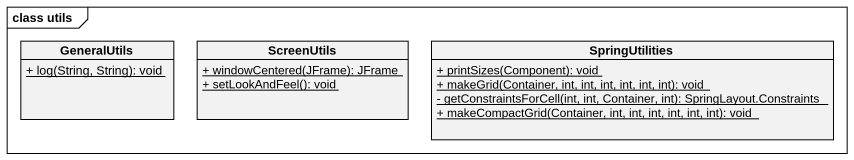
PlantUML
@startuml
mainframe class utils
hide circle
hide empty members
skinparam classAttributeIconSize 0
class GeneralUtils {
  {static} + log(String, String): void
}
class ScreenUtils {
  {static} + windowCentered(JFrame): JFrame
  {static} + setLookAndFeel(): void
}
class SpringUtilities {
  {static} + printSizes(Component): void
  {static} + makeGrid(Container, int, int, int, int, int, int): void
  {static} - getConstraintsForCell(int, int, Container, int): SpringLayout.Constraints
  {static} + makeCompactGrid(Container, int, int, int, int, int, int): void
}
@enduml
